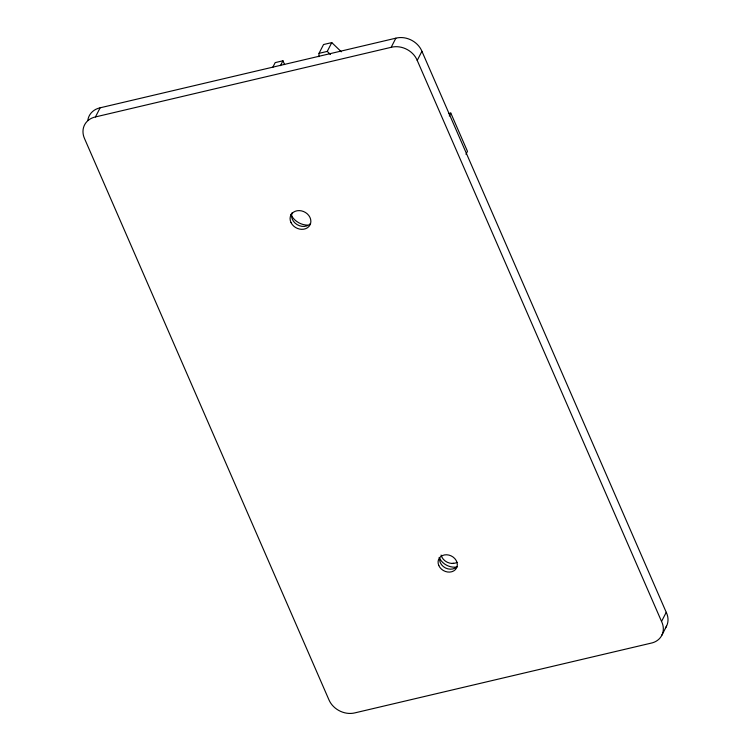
<?xml version="1.0" encoding="UTF-8"?>
<svg xmlns="http://www.w3.org/2000/svg" width="751" height="751" viewBox="0 0 751 751"><rect width="100%" height="100%" fill="white"/><g stroke="black" fill="none" stroke-linecap="round" stroke-linejoin="round"><path stroke-width="1.13" d="M318.875 56.682L319.025 53.34L323.55 44.534L331.773 42.6L341.348 51.8M666.24 612.309L661.547 621.443A19.751 16.494 27.2 0 1 650.685 643.241L354.97 712.859A20.324 16.973 27.2 0 1 328.91 699.754L84.591 138.728A20.258 16.916 27.2 0 1 95.452 116.931L100.146 107.806L395.861 38.179A20.136 16.813 27.2 0 1 421.921 51.284L666.24 612.309A19.751 16.494 27.2 0 1 665.377 628.052M272.679 67.506L275.185 62.615L282.949 60.784L284.61 64.605M280.433 65.675L282.949 60.784M319.025 53.34L327.248 51.406L331.773 42.6M95.452 116.931L391.168 47.313L395.861 38.179M661.547 621.443L417.227 60.418L421.921 51.284M449.295 116.011L450.807 113.072L467.469 151.355L465.967 154.284M661.866 635.224L666.559 626.099M448.535 113.608L450.807 113.072M441.081 555.073A10.495 8.759 27.2 0 0 452.243 563.457L453.651 563.372M452.243 563.457L455.294 563.062A10.495 8.759 27.2 0 0 457.115 562.321M327.248 51.406L330.44 54.476M87.829 120.254A20.258 16.916 27.2 0 1 100.146 107.806M391.168 47.313A20.136 16.813 27.2 0 1 417.227 60.418M456.805 566.78A9.941 8.299 27.2 0 1 445.484 567.972A9.941 8.299 27.2 0 1 439.654 558.143M456.965 567.005A14.804 12.354 27.2 0 1 439.147 557.43M307.553 225.14A16.391 13.678 27.2 0 1 290.853 214.307M310.454 223.535A10.749 8.974 27.2 0 1 297.124 224.633A10.749 8.974 27.2 0 1 292.205 212.58M438.8 565.531A9.941 8.299 27.2 0 0 455.322 569.671A9.941 8.299 27.2 0 0 448.976 555.102A9.941 8.299 27.2 0 0 438.8 565.531M291.031 222.606A10.749 8.974 27.2 0 0 308.971 226.436A10.749 8.974 27.2 0 0 301.423 210.862A10.749 8.974 27.2 0 0 291.031 222.606"/></g></svg>
